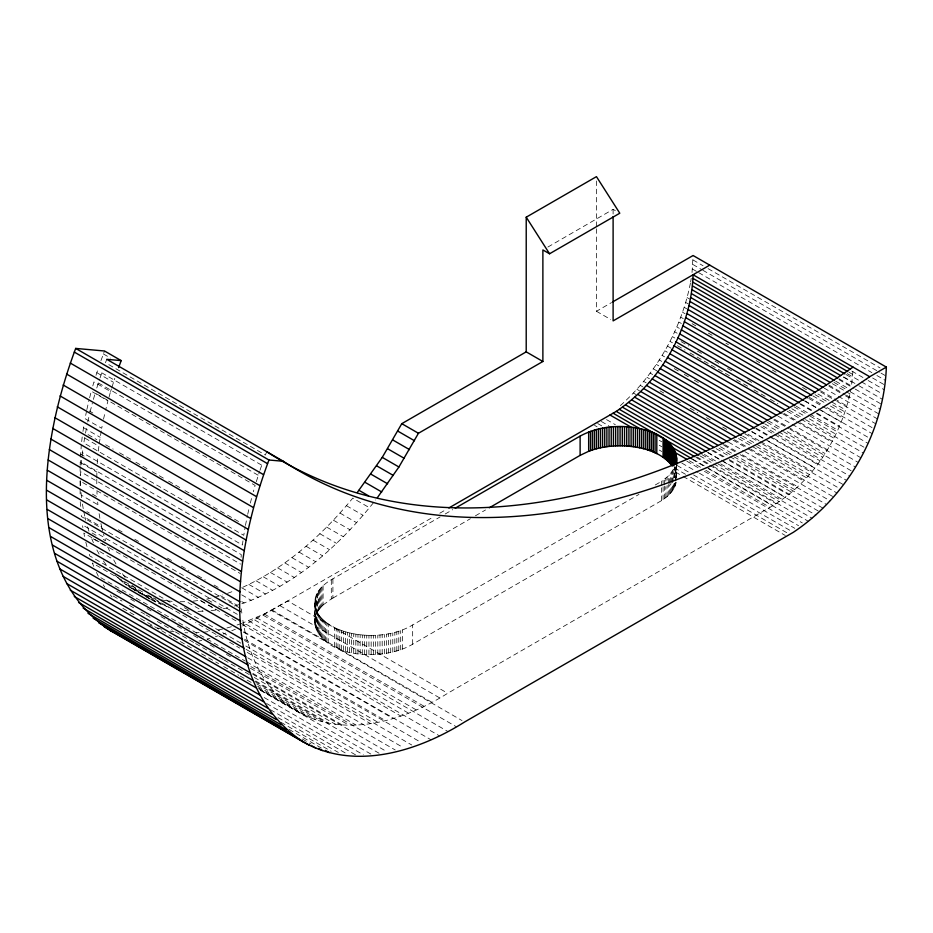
<?xml version="1.0" encoding="UTF-8"?>
<svg xmlns="http://www.w3.org/2000/svg" width="933" height="933" viewBox="0 0 933 933"><rect width="100%" height="100%" fill="white"/><g stroke="black" fill="none" stroke-linecap="round" stroke-linejoin="round"><path stroke-width="0.7" stroke-dasharray="4.67 3.5" d="M676.227 482.268C674.536 490.268 668.308 496.403 661.602 500.589L412.666 644.213C385.551 660.646 322.351 660.727 314.724 622.008L314.724 602.741C314.748 591.825 324.031 583.557 332.906 578.81L440.119 516.917M314.887 624.562L314.899 600.187M315.109 625.845L315.121 598.916M315.412 627.104L315.424 597.645M315.797 628.375L315.821 596.385M316.275 629.623L316.299 595.137M316.823 630.86L316.858 593.901M317.465 632.084L317.477 612.818L315.412 607.85L314.724 602.741M314.724 622.008L315.424 616.911L317.5 611.931L317.512 592.665M318.2 633.297L318.2 614.031L317.477 612.818M317.5 611.931L318.235 610.73L318.235 591.464M319.004 634.487L319.004 615.22L318.2 614.031M318.235 610.73L319.039 609.529L319.051 590.274M319.891 635.665L319.891 616.398L319.004 615.22M319.039 609.529L319.937 608.363L319.937 589.096M320.859 636.819L320.859 617.553L319.891 616.398M319.937 608.363L320.905 607.208L320.905 587.942M321.897 637.95L321.897 618.684L320.859 617.553M320.905 607.208L321.955 606.077L321.955 586.822M323.016 639.047L323.016 619.792L321.897 618.684M321.955 606.077L323.075 604.981L323.075 585.714M324.218 640.131L324.218 620.865L323.016 619.792M325.477 641.181L325.477 621.914L324.218 620.865M325.477 621.914L326.818 622.941L326.818 642.207L271.246 610.462L242.615 625.996M328.218 643.199L328.229 623.932L326.818 622.941M323.075 604.981L331.308 598.963L331.308 579.696M331.308 598.963L332.906 598.076L332.906 578.81M334.481 646.814L334.481 627.547L328.229 623.932M334.481 627.547L336.195 628.364L336.195 647.63L461.998 720.579M337.968 648.4L337.968 629.145L336.195 628.364M339.787 649.135L339.787 629.868L337.968 629.145M341.653 649.823L341.653 630.568L339.787 629.868M343.566 650.476L343.566 631.209L341.653 630.568M345.513 651.082L345.525 631.816L343.566 631.209M347.519 651.642L347.519 632.376L345.525 631.816M349.548 652.155L349.548 632.889L347.519 632.376M351.613 652.622L351.613 633.355L349.548 632.889M353.7 653.042L353.712 633.787L351.613 633.355M355.823 653.415L355.835 634.16L353.712 633.787M357.969 653.741L357.98 634.475L355.835 634.16M360.138 654.021L360.138 634.755L357.98 634.475M362.319 654.243L362.331 634.976L360.138 634.755M364.523 654.418L364.523 635.163L362.331 634.976M366.727 654.546L366.727 635.291L364.523 635.163M368.943 654.628L368.943 635.361L366.727 635.291M371.159 654.651L371.159 635.385L368.943 635.361M373.375 654.628L373.375 635.361C387.043 635.046 400.828 632.026 412.666 624.947L638.977 494.385M375.591 654.558L375.591 635.291M377.795 654.43L377.807 635.163M379.999 654.255L379.999 634.988M382.18 654.033L382.18 634.767M384.349 653.765L384.349 634.498M386.495 653.438L386.495 634.172M388.618 653.065L388.618 633.81M390.717 652.645L390.717 633.39M392.781 652.19L392.781 632.924M394.811 651.677L394.822 632.411M396.817 651.117L396.817 631.851M398.776 650.511L398.776 631.256M400.689 649.869L400.689 630.603M402.555 649.181L402.555 629.915M412.666 644.213L412.666 624.947M661.602 500.589L661.602 486.828M661.602 485.452L661.602 481.323L669.416 475.119L675.06 466.792M663.071 499.633L663.083 480.367M664.483 498.642L664.483 486.256M664.483 484.88L664.483 479.375M665.824 497.616L665.824 486.606M665.824 481.101L665.824 478.349M667.095 496.566L667.095 485.557M667.095 480.052L667.095 477.299M668.296 495.481L668.296 484.484M668.296 483.107L668.296 476.227M669.416 494.385L669.416 484.752M669.416 483.376L669.416 475.119M670.465 493.254L670.465 483.621M670.465 482.244L670.465 473.987M671.433 492.099L671.433 483.842M671.433 482.466L671.433 472.833M672.32 490.921L672.32 471.655M673.125 489.732L673.125 482.851M673.125 481.475L673.136 470.465M673.859 488.519L673.859 483.014M673.859 477.509L673.859 469.252M674.501 487.294L674.501 483.166M674.501 477.661L674.501 466.827M675.06 486.046L675.06 483.294M675.06 477.801L675.06 466.687M675.539 484.798L675.539 482.046M675.539 480.67L675.539 466.558M675.924 480.787L675.924 466.442M676.227 478.139L676.238 466.337M676.448 476.868L676.448 464.867M676.623 464.669L676.577 477.148L675.539 472.063L673.125 467.141M692.029 272.494L693.091 255.514M80.133 465.229L81.253 445.368M80.39 475.737L80.588 471.748L240.527 564.092M96.787 477.673L96.927 469.229M838.895 378.728L851.491 386.005L852.96 370.763M81.136 464.984L81.976 456.797M97.207 463.666L97.79 456.435M241.087 557.328L241.297 554.622L81.358 462.278M81.672 441.601L82.232 436.574L98.898 446.196L97.907 454.989M82.127 455.421L83.025 448.516M82.955 431.478L83.935 425.086M99.26 443.641L101.265 430.848M242.965 540.86L242.382 545.024L82.431 452.68M84.775 437.344L83.818 442.965L243.758 535.309L245.204 526.877M690.618 281.918L691.225 278.361M86.594 410.858L85.043 418.649L101.697 428.27L102.735 423.081M85.498 433.134L86.629 427.466M245.437 525.477L247.42 515.564M690.42 283.107C680.997 330.597 655.421 374.879 619.011 406.788M260.692 690.175L298.478 711.996C346.096 738.901 404.584 720.544 447.688 693.277L769.912 507.354C812.55 482.921 840.971 437.449 850.814 389.936M86.862 409.564L88.95 400.409M87.76 421.973L89.195 415.733M103.516 419.185L105.312 411.336M247.712 514.316L249.414 506.817M89.626 397.773L91.306 391.195L107.96 400.817L105.604 410.03M90.081 411.978L92.332 403.184M250.347 503.062L252.272 495.516M92.799 385.912L93.93 381.947L110.584 391.557L108.718 398.169M93.405 399.394L95.189 393.085L255.129 485.428L253.344 491.738M95.982 375.311L98.163 368.687M96.764 388.023L99.621 379.16M110.584 391.557L111.412 388.909M111.82 387.58L114.817 378.297M256.318 481.638L259.561 471.503M100.053 377.9L102.688 370.296M259.992 470.244L262.628 462.64M100.939 360.686L104.531 350.995M105.464 362.704L106.759 359.322M266.698 451.665L265.404 455.036L106.724 363.427M241.81 603.744C296.297 584.933 340.475 544.499 375.661 499.936M242.895 587.207C286.338 567.416 322.655 534.667 352.791 498.105L369.445 507.727M240.901 623.734L264.214 613.996L287.749 600.934L447.688 693.277M547.893 247.035L613.109 209.342L615.337 210.636M596.455 228.76L596.455 311.272L611.512 302.584M271.246 610.462L433.763 516.695M439.828 513.197L446.347 509.43M445.169 514.013L452.738 509.64M332.906 598.076L470.384 518.713M475.433 515.797L485.522 509.966M655.316 484.95L661.602 481.323M231.769 630.743L235.373 629.239M227.489 593.365L234.568 590.729M223.384 633.974L225.774 633.087M214.893 597.178L222.8 594.881M234.335 606.03L240.632 604.117M237.064 624.97L239.618 624.142M215.453 636.656L218.217 635.758M226.894 627.967L231.967 626.568M207.196 639.07L209.937 638.312M206.613 599.126L212.118 597.878M223.267 608.748L228.783 607.5M218.124 630.02L224.387 628.597M199.021 641.053L201.738 640.435M193.108 601.167L199.814 600.327L215.278 609.261M211.115 610.625L216.468 609.949M203.394 632.247L210.706 631.326L195.603 622.614M197.994 611.36L205.808 611.08M196.198 632.772L199.079 632.562M180.046 601.762L186.518 601.645L203.172 611.267M371.159 635.385L373.375 635.361M184.979 632.726L187.755 632.831M167.485 600.887L172.453 601.377M189.119 610.998L181.725 610.112M161.421 599.907L166.272 600.689M170.156 631.081L174.121 631.723M150.318 599.243L133.652 589.621L144.218 594.799L155.519 598.566M151.356 599.791L168.745 607.161M157.385 627.921L162.389 629.402M150.061 625.297L152.487 626.195M677.113 465.485L688.484 472.028M693.546 474.932L790.822 530.854M693.009 259.945L703.05 265.742M708.077 268.634L880.006 367.894M692.787 264.447L701.569 269.52M702.829 270.243L879.772 372.395M881.032 373.13L886.047 376.022M692.414 269.019L697.441 271.923M698.689 272.646L871.877 372.629M876.892 375.521L885.685 380.594M872.612 377.993L885.16 385.236M851.864 371.101L866.92 379.789M868.18 380.524L884.496 389.936M849.007 372.302L852.774 374.483M847.281 373.678L881.172 393.236M846.173 374.634L852.47 378.273M843.817 377.014L857.625 384.991M858.873 385.714L882.723 399.476M843.222 377.025L852.039 382.11M838.954 379.673L854.01 388.373M855.269 389.096L881.615 404.304M835.7 381.2L848.295 388.478M687.12 297.592L689.627 299.038M833.939 382.355L849.007 391.055M850.255 391.778L880.379 409.167M832.388 383.72L844.983 390.985M846.243 391.72L850.021 393.901M685.732 302.467L688.239 303.913M828.796 385.061L845.111 394.484M846.371 395.207L878.991 414.042M828.959 386.262L840.295 392.805M845.333 395.709L849.112 397.89M684.216 307.354L686.723 308.811M824.154 388.093L877.475 418.94M820.492 390.682L846.942 405.948M682.559 312.252L685.067 313.71M820.597 391.953L835.665 400.654M836.913 401.377L875.819 423.839M817.973 394.006L830.568 401.272M831.828 402.006L845.683 409.995M680.763 317.15L683.271 318.608M692.064 323.669L695.82 325.85M708.38 333.093L712.136 335.262M725.944 343.239L728.451 344.685M756.068 360.628L759.824 362.797M772.372 370.039L776.139 372.22M802.497 387.428L807.511 390.332M815.045 394.682L827.594 401.925M832.621 404.817L874.034 428.737M812.83 395.872L825.413 403.149M830.452 406.053L844.307 414.054M678.851 322.037L681.358 323.494M809.366 397.388L821.915 404.642M826.93 407.534L872.11 433.623M808.829 398.473L821.425 405.75M822.684 406.473L842.826 418.101M676.798 326.912L679.306 328.358M804.806 400.817L819.862 409.505M821.122 410.24L870.069 438.487M804.724 401.062L817.308 408.339M818.568 409.062L841.239 422.148M800.502 403.639L811.838 410.182M816.876 413.097L839.548 426.183M674.629 331.763L677.136 333.209M800.129 404.211L811.418 410.73M816.445 413.634L867.9 443.338M796.187 406.205L808.783 413.471M810.042 414.194L837.752 430.195M672.343 336.58L674.851 338.026M681.125 341.653L688.659 345.991M697.441 351.065L702.456 353.969M715.005 361.211L718.772 363.38M727.565 368.453L732.58 371.357M747.636 380.046L752.663 382.95M794.076 406.858L809.133 415.547M810.38 416.27L865.602 448.155M791.779 408.736L804.374 416.001M809.412 418.905L835.863 434.183M669.929 341.35L672.448 342.808M677.463 345.7L684.997 350.05M690.012 352.942L731.425 376.85M736.452 379.754L747.741 386.274M754.016 389.901L765.305 396.42M770.331 399.312L777.865 403.662M789.155 410.182L804.211 418.882M805.471 419.605L863.2 452.937M787.265 411.231L799.861 418.497M801.12 419.232L833.869 438.137M667.41 346.085L671.177 348.254M784.128 413.471L799.184 422.159M800.444 422.882L860.681 457.66M782.659 413.692L795.254 420.958M796.514 421.693L831.781 442.044M596.455 311.272L610.73 319.518M664.786 350.761L667.293 352.207M777.97 416.106L858.045 462.336M774.448 419.197L787.044 426.474M788.303 427.197L827.338 449.741M662.045 355.38L664.553 356.826M773.737 419.862L788.793 428.55M790.053 429.285L855.316 466.955M768.314 420.783L780.909 428.049M787.207 431.687L824.994 453.496M659.211 359.928L661.719 361.374M674.267 368.617L679.294 371.521M684.309 374.413L689.335 377.317M694.35 380.209L699.365 383.113M767.136 422.229L782.192 430.929M783.452 431.652L852.47 471.503M764.628 423.757L822.568 457.205M656.284 364.395L658.791 365.841M762.949 425.984L776.757 433.95M778.005 434.673L849.543 475.982M760.873 426.661L773.469 433.938M774.728 434.661L820.06 460.832M653.252 368.792L657.019 370.961M756.162 428.2L772.477 437.624M773.725 438.347L846.511 480.367M755.777 428.772L768.372 436.038M769.632 436.772L817.483 464.401M751.87 431.524L764.465 438.802M765.725 439.525L814.836 467.876M650.138 373.095L652.645 374.541M751.788 431.781L763.089 438.3M768.104 441.204L843.397 484.67M747.904 434.195L759.24 440.738M760.5 441.472L812.13 471.282M646.942 377.294L649.45 378.751M744.826 433.81L761.141 443.233M762.401 443.956L840.201 488.88M742.61 436.049L755.205 443.315M756.465 444.05L809.366 474.582M643.665 381.41L646.184 382.857M659.981 390.822L663.748 393.003M676.297 400.245L681.323 403.138M690.105 408.211L697.639 412.561M706.421 417.634L710.188 419.803M722.737 427.046L727.752 429.95M740.301 437.192L755.357 445.892M756.616 446.615L836.936 492.986M738.528 438.533L751.123 445.811M752.383 446.534L806.532 477.801M640.33 385.399L642.837 386.857M734.446 439.746L749.502 448.435M750.762 449.158L833.589 496.986M733.128 440.201L746.983 448.19M748.243 448.925L803.663 480.915M636.912 389.283L639.42 390.74M728.521 442.172L743.578 450.872M744.837 451.595L830.172 500.869M724.719 444.656L737.315 451.922M742.353 454.837L797.762 486.828M633.437 393.05L635.944 394.496M723.786 445.216L738.854 453.904M740.102 454.639L826.696 504.625M720.463 446.709L733.058 453.986M734.306 454.709L794.764 489.615M719.005 448.132L732.802 456.097M734.061 456.82L823.163 508.263M716.159 448.656L728.755 455.922M730.014 456.657L791.72 492.286M712.905 450.184L727.962 458.884M729.221 459.607L819.582 511.774M711.832 450.476L724.428 457.753M729.466 460.657L788.653 494.828M707.482 452.167L720.078 459.444M721.337 460.167L785.563 497.254M708.019 452.832L721.827 460.797M723.075 461.52L815.943 515.144M704.368 454.464L715.704 461.007M720.742 463.923L782.449 499.54M701.838 454.604L716.894 463.304M718.153 464.028L812.27 518.363M699.983 455.899L712.579 463.165M713.838 463.899L779.335 501.709M696.881 456.96L711.937 465.649M713.197 466.383L808.573 521.442M695.925 457.368L708.474 464.611M709.721 465.334L776.198 503.727M693.114 459.409L705.605 466.617M706.852 467.34L773.06 505.546M659.258 440.329L661.765 441.776M691.889 459.164L706.946 467.853M708.205 468.576L802.322 522.923M659.269 445.263L661.777 446.72M686.875 461.205L699.423 468.459M704.438 471.352L798.566 525.687M606.543 419.617L615.325 424.69M659.258 450.056L661.765 451.502M681.836 463.095L698.152 472.518M699.412 473.241L794.788 528.3M674.384 467.865L685.662 474.372M690.677 477.264L787.207 532.953M675.539 472.063L681.848 475.713M683.108 476.436L785.306 535.484M594.566 425.355L597.085 426.813M103.4 353.945L110.537 358.074M346.446 505.686L363.1 515.308M101.767 372.827L261.707 465.17M96.81 372.664L113.476 382.285M339.962 513.057L356.628 522.667M98.338 382.962L258.278 475.305M333.373 520.194L350.038 529.804M326.667 527.087L343.332 536.708M319.867 533.734L336.533 543.356M89.241 410.94L92.81 413.004M312.987 540.125L329.652 549.747M306.024 546.237L322.678 555.858M83.503 427.664L100.158 437.285M298.992 552.079L315.657 561.701M88.017 434.591L96.834 439.676M105.651 444.773L113.208 449.135M119.506 452.773L130.842 459.316M135.868 462.22L147.204 468.763M152.242 471.678L163.578 478.221M168.616 481.125L179.952 487.667M184.991 490.571L240.399 522.573M291.912 557.631L308.566 567.252M284.787 562.879L301.441 572.5M80.541 454.044L84.11 456.109M277.614 567.835L294.28 577.457M80.133 462.395L96.787 472.016M270.43 572.465L287.096 582.087M263.246 576.792L279.9 586.402M256.05 580.781L272.704 590.402M82.652 482.524L240.073 573.41M92.449 494.128L97.207 496.869L96.927 491.633M248.866 584.431L265.52 594.053M279.9 605.645L439.84 697.989M81.008 492.496L81.253 495.12L97.907 504.741L98.233 507.295M241.705 587.755L258.359 597.377M272.051 610.007L431.991 702.339M241.717 594.857L251.234 600.351M86.886 511.611L89.405 513.068M118.374 529.792L122.153 531.973M134.749 539.239L138.527 541.42M167.485 558.144L172.523 561.048M181.34 566.144L188.898 570.506M197.714 575.591L205.272 579.953M214.089 585.049L219.127 587.953M264.214 613.996L424.153 706.339M241.764 601.61L244.143 602.986M263.246 615.267L456.505 726.854M83.76 511.436L85.043 517.453L101.697 527.075L103.155 532.673M220.456 595.639L237.122 605.26M240.038 608.164L81.358 516.555L81.101 513.698M256.4 617.611L416.34 709.955M254.732 619.99L448.003 731.565M237.344 614.346L82.431 524.906L82.897 527.623M248.621 620.865L408.572 713.209M96.087 535.32L88.95 531.192L86.862 524.451M103.225 539.437L105.604 540.813L103.516 534.061M207.802 599.814L213.75 603.254M218.509 605.995L222.077 608.059M246.242 624.317L439.513 735.892M155.601 574.483L83.818 533.035L84.938 538.294M160.639 577.387L175.754 586.111M177.013 586.845L192.128 595.569M193.388 596.292L207.231 604.292M208.491 605.016L219.826 611.57M224.865 614.474L236.201 621.016M242.16 624.457L400.84 716.077M244.061 631.863L431.046 739.811M243.303 632.038L393.166 718.562M244.528 639.222L385.574 720.649M244.423 640.446L420.107 741.887M184.407 607.686L190.355 611.127M240.889 643.164L89.755 555.905L88.623 552.231M245.822 646.009L378.063 722.364M246.09 649.356L411.745 744.989M142.702 592.07L92.332 562.984L93.767 566.378M147.741 594.974L160.336 602.251M161.596 602.975L190.565 619.699M211.966 632.061L223.302 638.604M229.6 642.242L239.676 648.062M247.222 652.412L370.646 723.67M114.981 575.16C124.695 583.941 137.221 588.933 147.321 597.377M149.781 596.863L166.447 606.485M119.319 579.276L123.891 583.067L140.545 592.677M144.218 594.799L160.884 604.421M129.862 587.195L145.326 596.129M145.98 596.514L155.508 602.007M247.816 657.835L403.429 747.683M100.857 577.725L245.321 661.124M246.58 661.847L356.138 725.104M250.884 666.629L395.207 749.957M116.882 591.172L121.92 594.076M130.737 599.173L134.504 601.353M147.099 608.619L152.137 611.523M160.954 616.62L168.511 620.981M177.328 626.066L184.886 630.428M193.702 635.525L198.741 638.429M210.077 644.971L215.115 647.887M226.439 654.43L231.477 657.333M250.371 668.238L349.082 725.233M252.738 673.334L342.154 724.953M252.785 674.279L387.067 751.8M113.22 596.012L122.025 601.097M129.582 605.47L134.62 608.374M140.918 612.013L144.697 614.194M145.956 614.917L152.254 618.556M157.292 621.46L172.407 630.183M175.439 631.944L195.079 643.269M195.592 643.572L211.441 652.727M211.966 653.03L223.302 659.573M224.037 659.993L249.741 674.839M254.266 677.451L335.379 724.276M255.724 681.043L328.766 723.215M254.791 681.498L379.031 753.223M256.692 683.854L322.328 721.745M122.899 608.363L135.495 615.628M140.521 618.544L172.01 636.714M173.27 637.449L218.614 663.62M223.652 666.524L238.755 675.259M240.014 675.982L251.84 682.804M257.648 686.163L316.065 719.891M258.371 687.831L310.001 717.64M258.791 688.834L304.135 715.005M260.669 690.455L371.112 754.214M264.179 697.546L363.31 754.785M266.558 703.47L355.66 754.914M270.36 709.686L345.653 753.164M278.081 717.652L338.317 752.43M280.95 722.294L331.157 751.275M289.032 729.396L322.923 748.966M302.339 738.983L311.121 744.056M689.382 460.797L700.706 467.351M705.745 470.255L769.912 507.354M597.691 423.535L602.625 426.393M601.33 421.448L608.829 425.821M128.661 586.507L132.661 589.003M298.478 711.996C265.275 692.927 247.98 655.211 242.603 618.602M123.891 583.067L126.76 585.131M132.509 585.597L135.985 588.898M125.197 577.48L120.73 571.521M110.281 594.869L111.972 596.945M103.341 560.885L106.98 565.958M103.248 584.793L104.729 587.125M115.984 563.999L113.476 559.473L96.81 549.852L99.948 555.52M96.449 572.372L98.338 576.267M109.534 551.03L107.96 547.298L91.306 537.688L93.405 542.656M85.043 517.453L85.766 520.252M85.824 542.19L87.154 547.274M100.927 523.46L101.697 527.075M99.108 513.64L99.948 518.608M82.442 504.018L83.503 510.234M241.297 608.899L241.845 613.074M81.253 495.12L81.579 497.674M97.673 502.117L97.907 504.741M80.203 480.705L80.541 487.259M80.261 501.697L80.53 506.724M613.109 209.342L613.109 215.138M596.455 180.979L596.455 227.302M96.787 479.096L96.787 484.763M80.133 466.64L80.133 475.142M80.133 481.066L80.133 496.403"/><path stroke-width="1.4" d="M542.878 361.479L526.212 351.858L526.224 217.191L596.455 176.64L619.78 213.225L549.549 253.776L542.878 249.927L542.878 361.479L418.451 433.274L398.916 466.99L377.387 497.662M489.312 507.785L580.116 455.362L580.128 436.096C600.595 424.981 625.67 423.979 647.712 430.696C661.975 434.801 680.157 447.082 675.935 464.272M580.116 455.362L588.665 451.292L588.665 432.026M588.665 451.292L590.531 450.604L590.531 431.338M590.531 450.604L592.443 449.951L592.443 430.684M592.443 449.951L594.403 449.344L594.403 430.078M594.403 449.344L596.397 448.785L596.409 429.518M596.397 448.785L598.438 448.272L598.438 429.005M598.438 448.272L600.502 447.805L600.502 428.539M600.502 447.805L602.601 447.385L602.601 428.119M602.601 447.385L604.724 447.012L604.724 427.757M604.724 447.012L606.87 446.697L606.882 427.431M606.87 446.697L609.039 446.417L609.051 427.151M609.039 446.417L611.232 446.196L611.232 426.929M611.232 446.196L613.424 446.021L613.436 426.754M613.424 446.021L615.64 445.892L615.64 426.626M615.64 445.892L617.856 445.811L617.856 426.556M617.856 445.811L620.072 445.787L620.083 426.533M672.32 465.94C660.576 451.094 640.353 446.499 622.299 445.811L622.299 426.556M624.515 445.892L624.515 426.626M626.719 446.021L626.719 426.754M628.924 446.196L628.924 426.929M631.105 446.417L631.105 427.151L609.972 415.01M633.274 446.697L633.274 427.431M635.42 447.012L635.431 427.757M637.554 447.385L637.554 428.13M639.653 447.805L639.653 428.55L613.109 413.202M641.717 448.272L641.717 429.017M643.747 448.785L643.758 429.53M645.753 449.344L645.753 430.09M647.712 449.951L647.712 430.696M649.625 450.604L649.625 431.338M651.491 451.292L651.491 432.026M653.31 452.027L653.322 432.76L616.258 411.383L448.866 507.972M655.083 433.542L655.083 452.797L650.079 449.881M656.797 453.613L656.809 434.346M663.071 457.24L663.083 437.974M664.483 438.965L664.483 458.231L667.013 459.677M665.824 459.246L665.824 439.979M667.095 460.296L667.095 441.041M668.296 461.38L668.296 442.114M669.416 462.488L669.416 443.222M670.465 463.619L670.465 444.353M671.433 464.762L671.433 445.507M672.32 464.564L672.32 446.674M673.125 465.765L673.136 447.875L691.866 458.686M673.859 465.59L673.859 449.088M674.501 464.074L674.501 450.312M675.06 463.934L675.06 451.549M675.539 463.806L675.539 452.797L686.863 459.351M675.924 463.689L675.935 454.068M676.238 463.584L676.238 455.327M676.448 464.482L676.448 456.61M676.577 464.762L676.588 457.893M612.771 301.86L693.091 255.514L886.35 367.101C884.018 432.434 847.584 496.064 793.342 532.3L464.517 722.049C417.914 751.415 354.75 771.078 303.353 742.015L110.082 630.44C18.882 569.62 43.07 435.431 75.701 348.417L104.531 350.995L121.185 360.616L118.584 367.602M303.353 742.015C212.141 681.195 236.329 547.018 268.961 460.004L283.364 461.287A1003.01 579.09 -60 0 0 869.684 376.722L886.35 367.101M616.258 411.383C661.054 381.375 691.166 328.778 693.079 274.757L709.745 265.135M357.222 492.542L382.262 457.368L401.796 423.664L526.212 351.858M455.257 508.182L580.128 436.096M620.072 445.787L622.299 445.811M121.185 360.616L106.759 359.322L283.364 461.287M120.03 635.42L110.082 630.44M869.684 376.722L693.079 274.757L613.109 320.894L613.109 216.584M693.021 278.419L850.441 369.305M692.834 282.139L847.747 371.579M692.531 285.93L844.913 373.911M692.099 289.766L840.703 375.567M691.551 293.662L837.636 378.005M690.875 297.592L834.44 380.477M690.082 301.557L829.869 382.262M689.172 305.558L826.44 384.804M688.146 309.569L822.894 387.37M686.991 313.605L819.232 389.959M685.743 317.663L815.454 392.548M684.367 321.71L811.57 395.149M682.886 325.769L807.57 397.75M681.3 329.804L803.465 400.339M679.609 333.839L799.243 402.916M677.813 337.851L794.939 405.47M675.912 341.84L789.26 407.278M673.929 345.793L784.746 409.774M671.842 349.7L781.399 412.957M669.661 353.572L776.711 415.383M667.398 357.397L771.929 417.751M665.054 361.164L767.054 420.06M662.628 364.861L763.369 423.034M660.121 368.5L758.354 425.215M657.543 372.057L754.517 428.049M654.896 375.544L749.351 430.066M652.19 378.938L745.385 432.737M649.415 382.25L741.35 435.326M646.592 385.457L736.009 437.087M643.712 388.571L730.609 438.743M640.796 391.58L727.693 441.752M637.822 394.484L723.46 443.921M634.825 397.271L717.944 445.263M631.781 399.942L713.64 447.199M628.714 402.485L709.313 449.018M625.623 404.91L706.223 451.444M622.509 407.208L701.849 453.006M619.384 409.365L698.724 455.176M653.322 432.76L694.677 456.645M401.796 423.664L418.451 433.274M397.82 431.116L414.474 440.738M392.828 439.991L409.494 449.613M387.638 448.75L404.304 458.36M382.262 457.368L398.916 466.99M376.699 465.859L393.353 475.468M370.961 474.186L387.627 483.795M365.06 482.338L381.714 491.959M358.995 490.315L368.512 495.82M75.701 348.417L268.961 460.004M74.267 352.068L267.526 463.654M70.255 363.054L263.514 474.629M66.546 374.028L259.806 485.603M63.141 384.991L256.4 496.578M60.039 395.93L253.298 507.505M57.251 406.811L250.511 518.398M54.779 417.634L248.05 529.221M52.633 428.375L245.892 539.962M50.814 439.023L244.073 550.61M49.321 449.554L242.58 561.141M48.154 459.957L241.414 571.532M47.315 470.209L240.586 581.795M46.813 480.308L240.084 591.884M46.65 490.222L239.909 601.797M46.813 499.948L240.084 611.523M47.315 509.453L240.586 621.04M48.154 518.748L241.414 630.323M49.321 527.81L242.58 639.385M50.814 536.603L244.073 648.19M52.633 545.152L245.892 656.727M54.779 553.409L248.05 664.996M57.251 561.386L250.511 672.961M60.039 569.06L253.298 680.635M63.141 576.407L256.4 687.994M66.546 583.44L259.806 695.015M70.255 590.134L263.514 701.709M74.267 596.479L267.526 708.054M78.57 602.473L271.83 714.048M83.154 608.094L276.413 719.67M88.017 613.343L281.276 724.918M325.43 750.412L329.197 752.581M93.148 618.206L286.408 729.793M318.654 748.406L322.41 750.575M98.548 622.684L291.807 734.259M312.077 745.968L315.844 748.138M104.193 626.766L309.476 745.292M526.224 217.191L549.549 253.776M853.03 367.101A1003.01 579.09 -60 0 1 266.698 451.665"/></g></svg>
